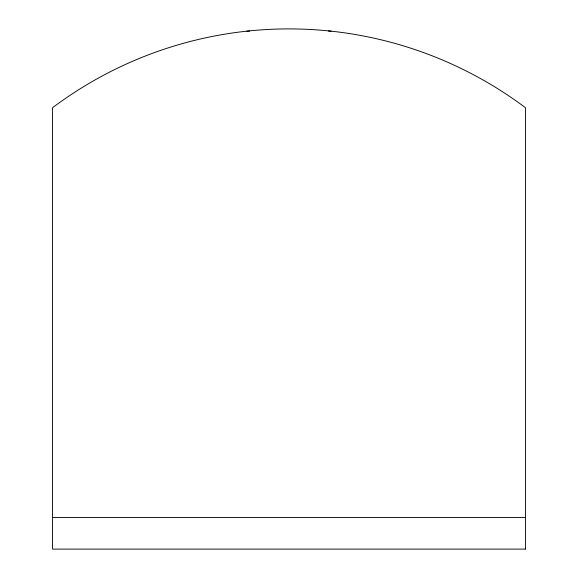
<?xml version="1.0" encoding="UTF-8"?>
<svg xmlns="http://www.w3.org/2000/svg" width="578" height="578" viewBox="0 0 578 578"><rect width="100%" height="100%" fill="white"/><g stroke="black" fill="none" stroke-linecap="round" stroke-linejoin="round"><path stroke-width="0.87" d="M246.813 31.161L249.588 31.017M52.547 517.57L525.453 517.57M328.412 31.017L331.187 31.161M525.453 549.1L52.547 549.1L52.547 107.718A394.088 394.088 0 0 1 525.453 107.718L525.453 549.1"/></g></svg>
